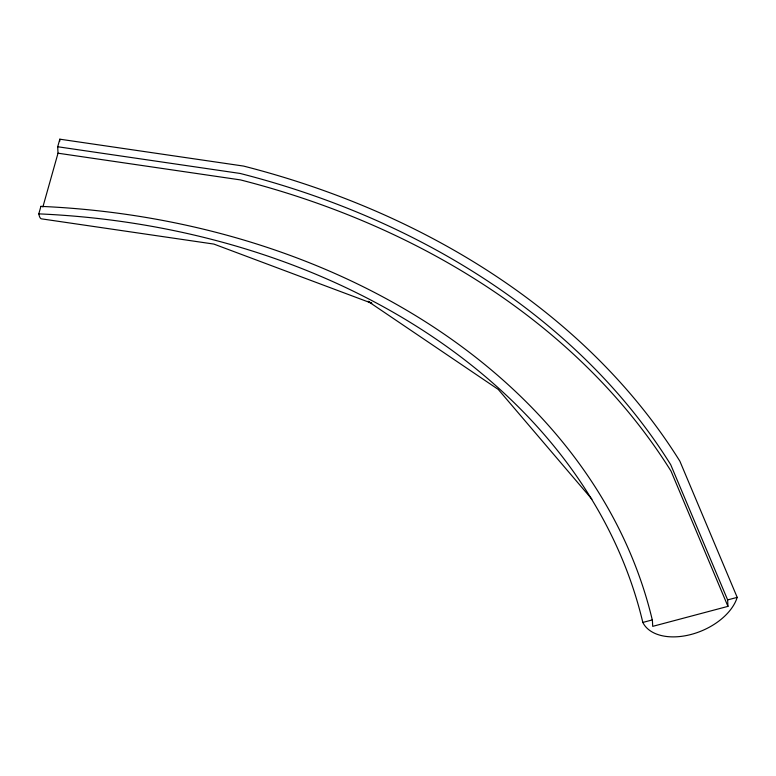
<?xml version="1.0" encoding="UTF-8"?>
<svg xmlns="http://www.w3.org/2000/svg" width="776" height="776" viewBox="0 0 776 776"><rect width="100%" height="100%" fill="white"/><g stroke="black" fill="none" stroke-linecap="round" stroke-linejoin="round"><path stroke-width="1.16" d="M591.913 499.201L498.27 389.436L367.979 301.301L371.83 303.28L213.885 244.081L41.584 218.861A51.274 8.196 -81.7 0 1 38.8 213.866L40.934 206.29M42.864 207.017L58.016 153.202L57.705 146.751L59.83 139.185L243.567 166.074A770.587 590.303 -2.8 0 1 679.892 461.225L737.2 597.375A51.274 31.738 -22.8 0 1 691.212 634.428A51.274 31.738 -22.8 0 1 642.819 622.439A670.59 513.702 -2.8 0 0 38.8 213.866M642.819 622.439L652.383 619.898L652.703 626.358L727.946 606.366L727.636 599.916L670.726 464.717A760.451 582.543 -2.8 0 0 240.143 173.455L57.705 146.751M727.636 599.916L737.2 597.375M58.016 153.202L240.463 179.906A760.451 582.543 -2.8 0 1 671.046 471.168L727.946 606.366M59.83 139.185A51.274 8.196 -81.7 0 1 59.762 141.232M40.924 206.377A679.456 520.492 -2.8 0 1 652.277 619.917"/></g></svg>
